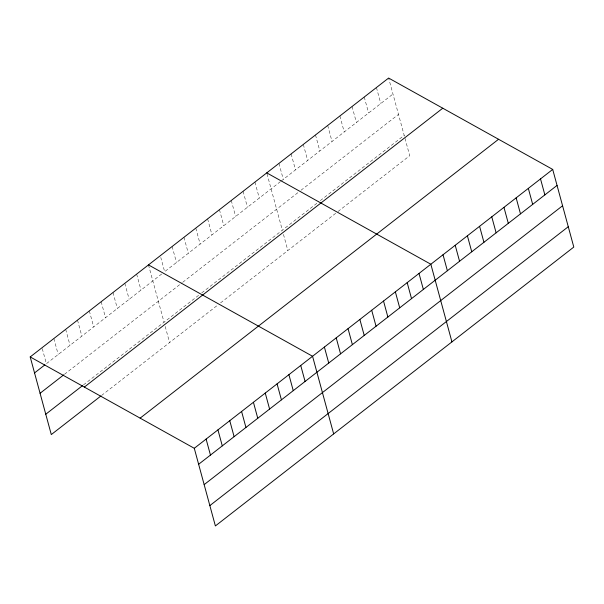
<?xml version="1.0" encoding="UTF-8"?>
<svg xmlns="http://www.w3.org/2000/svg" width="604" height="604" viewBox="0 0 604 604"><rect width="100%" height="100%" fill="white"/><g stroke="black" fill="none" stroke-linecap="round" stroke-linejoin="round"><path stroke-width="0.45" stroke-dasharray="3.02 2.27" d="M161.691 273.997L46.372 363.721L42.272 348.621M280.422 181.615L164.65 271.694L160.792 257.478M281.139 181.064L392.962 94.05M64.469 374.291L182.008 282.838M182.748 282.264L298.134 192.48M301.003 190.252L398.497 114.398M83.473 384.899L199.531 294.601M201.751 292.872L318.882 201.736M320.316 200.619L404.189 135.364M101.563 395.469L216.889 305.745M220.581 302.868L336.602 212.6M338.036 211.483L409.716 155.711L388.621 78.059M376.435 87.542L380.777 103.533M364.25 97.025L368.591 113.016M352.064 106.508L356.405 122.499M339.878 115.991L344.22 131.982M327.693 125.473L332.034 141.464M315.499 134.949L319.848 150.94M303.314 144.431L307.663 160.422M291.128 153.914L295.477 169.905M278.942 163.397L283.291 179.388M266.998 173.763L282.325 230.177M283.48 234.42L287.851 250.524M254.933 182.083L259.275 198.074M243.102 191.287L247.444 207.278M231.272 200.483L235.62 216.474M219.448 209.686L223.79 225.677M207.617 218.89L211.966 234.881M195.787 228.093L200.135 244.084M183.963 237.297L188.305 253.287M172.132 246.5L176.481 262.491M148.478 264.907L164.046 322.204M165.202 326.447L169.573 342.551M136.647 274.11L140.996 290.101M124.824 283.314L129.165 299.305M112.993 292.51L117.342 308.508M101.17 301.713L105.511 317.704M89.339 310.917L93.68 326.907M77.508 320.12L81.857 336.111M65.685 329.323L70.026 345.314M53.854 338.527L58.203 354.518"/><path stroke-width="0.91" d="M30.2 356.934L388.621 78.059L552.705 169.422L573.8 247.066L215.379 525.941L194.284 448.289L30.2 356.934L51.295 434.578L100.823 396.043M34.541 372.925L44.892 364.869M40.075 393.272L63.73 374.865M45.768 414.231L82.733 385.473M84.349 387.081L442.77 108.207M140.136 418.142L498.557 139.275M194.284 448.289L552.705 169.422M198.625 464.28L557.047 185.413M204.16 484.627L562.573 205.76M209.852 505.593L568.273 226.719M266.757 172.88L430.841 264.235L451.935 341.887M148.478 264.907L312.562 356.262L333.657 433.914M540.52 178.905L544.861 194.896M528.334 188.38L532.675 204.371M516.148 197.863L520.489 213.854M503.955 207.346L508.304 223.337M491.769 216.828L496.118 232.819M479.584 226.311L483.932 242.302M467.398 235.794L471.747 251.785M455.212 245.277L459.561 261.268M443.026 254.752L447.375 270.743M419.01 273.438L423.359 289.429M407.187 282.642L411.528 298.633M395.356 291.845L399.705 307.836M383.532 301.049L387.874 317.04M371.702 310.252L376.043 326.243M359.871 319.456L364.22 335.447M348.047 328.659L352.389 344.65M336.217 337.855L340.565 353.846M324.393 347.058L328.735 363.049M300.732 365.465L305.08 381.456M288.908 374.669L293.25 390.66M277.077 383.872L281.426 399.863M265.254 393.076L269.595 409.067M253.423 402.279L257.765 418.27M241.592 411.483L245.941 427.473M229.769 420.686L234.11 436.677M217.938 429.882L222.287 445.873M206.107 439.085L210.456 455.076"/></g></svg>
